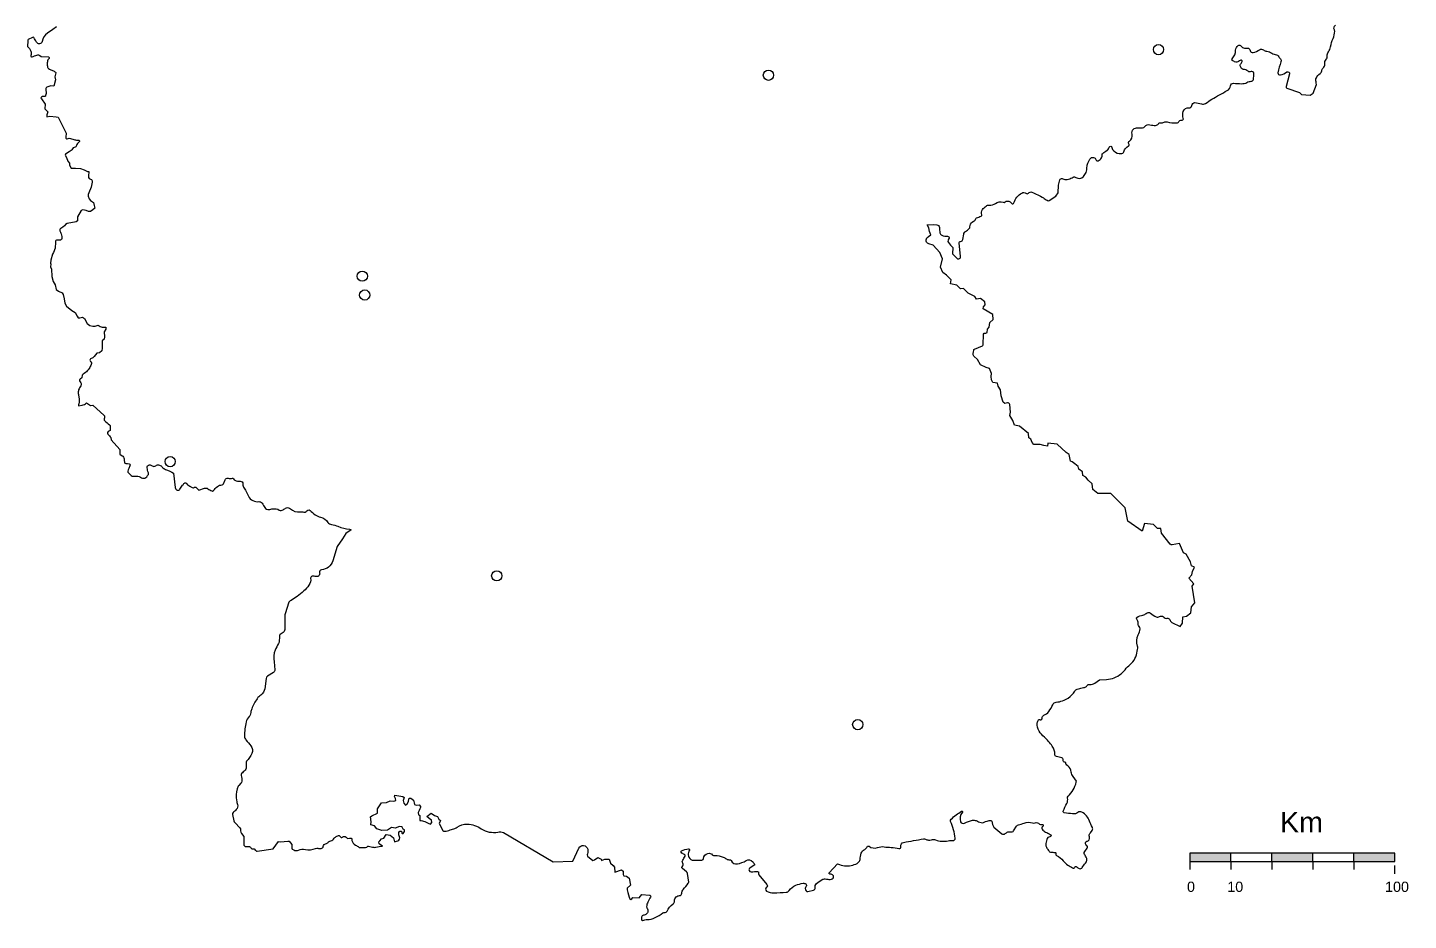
# Model space of a CAD drawing. Header units: millimetres. Extents: x 1122373 to 1129108, y 37022 to 45698.
# Drawn here: x 1122373 to 1129108, y 37022 to 41380 of the extents above; entities that cross this region are included whole.
import ezdxf

# ---------------------------------------------------------------- set-up
doc = ezdxf.new("R2010")
doc.units = ezdxf.units.MM
doc.layers.add('city', color=250, linetype='Continuous')
doc.layers.add('dwgmodels.com', color=250, linetype='Continuous')
doc.styles.get("Standard").update_dxf_attribs({"font": 'arial.ttf'})

msp = doc.modelspace()

# ---------------------------------------------------------------- hatches: boundary and pattern name
at = {"layer": 'dwgmodels.com', "true_color": 0x000000}
h = msp.add_hatch(color=18, dxfattribs=at)
h.dxf.hatch_style = 1
h.paths.add_polyline_path([(1128241.5, 37349.8), (1128041.5, 37349.8), (1128041.5, 37309.8), (1128241.5, 37309.8)])
h.paths.add_polyline_path([(1128641.5, 37349.8), (1128441.5, 37349.8), (1128441.5, 37309.8), (1128641.5, 37309.8)])
h.paths.add_polyline_path([(1129041.5, 37349.8), (1128841.5, 37349.8), (1128841.5, 37309.8), (1129041.5, 37309.8)])

# ---------------------------------------------------------------- linework, layer by layer
at = {"color": 5}
msp.add_lwpolyline([(1122513.3, 41384), (1122496.2, 41369.7), (1122469.5, 41352, 0.211059), (1122444.1, 41312.1, -0.750406), (1122416.6, 41308.5, 0.060449), (1122403.5, 41330.6, 0.36505), (1122397, 41332), (1122376.5, 41321.2, 0.381608), (1122374, 41314.6), (1122373.1, 41287.3), (1122382.3, 41278.2), (1122388.2, 41264.9, -0.206431), (1122388.4, 41243.6, 0.671279), (1122395, 41237, -0.023961), (1122418.9, 41245.7, -0.242431), (1122432.3, 41243.4), (1122440, 41239.4), (1122475.2, 41236.3, -0.647043), (1122477.6, 41229.2, 0.18445), (1122469.6, 41212.5, 0.042047), (1122469.6, 41191.1, 0.266897), (1122479.2, 41177.3, 0.007503), (1122494.9, 41170.2, -0.035243), (1122509.7, 41162.4, -0.4047), (1122510.4, 41159.4), (1122506.6, 41139.1), (1122509.2, 41124.7), (1122500.9, 41093.7), (1122486.1, 41095), (1122471.2, 41091, 0.34981), (1122462, 41078.6), (1122463.2, 41057.4), (1122461, 41048, -0.422394), (1122452.2, 41042.8, 0.224246), (1122440.6, 41040.8, 0.487342), (1122440.2, 41032.5), (1122459.4, 41005.2), (1122457.4, 40982.4), (1122471.2, 40968.6), (1122467.1, 40953.4), (1122467.1, 40944.6), (1122482.2, 40947.3), (1122512.3, 40944.7), (1122521.7, 40942.2), (1122560.8, 40864.8), (1122559.4, 40844.3, 0.613359), (1122570.5, 40837.6, -0.223212), (1122582.8, 40839.1, -0.001487), (1122603, 40832.4, 0.101206), (1122620.5, 40830.3, -0.771483), (1122623.6, 40821.3, 0.178889), (1122611.6, 40804.6, -0.287406), (1122600.8, 40794.7, 0.222934), (1122591.7, 40788.2, -0.141141), (1122576.5, 40773.2), (1122558.3, 40762.7), (1122556, 40756.3), (1122562, 40745.9), (1122569.4, 40727), (1122577.2, 40717.7), (1122577.9, 40708.8), (1122584.8, 40694.1), (1122607.5, 40693), (1122631.7, 40691.8), (1122649.7, 40685.2), (1122665.2, 40678), (1122672.1, 40677.4), (1122670.2, 40655), (1122670.5, 40647.3), (1122673.5, 40642.4), (1122679.2, 40639.1), (1122684.3, 40637.8), (1122687.4, 40632.4), (1122687.4, 40625.5), (1122682.7, 40601.3), (1122672.4, 40573), (1122668.5, 40565), (1122669.3, 40556.2), (1122673.9, 40544.1), (1122679.5, 40536.1), (1122694.4, 40525.6), (1122698.4, 40510.9), (1122700.9, 40499.1), (1122692, 40490.3), (1122680.1, 40481.9), (1122670.3, 40481.9), (1122658, 40486.4), (1122643.2, 40490.3), (1122634.4, 40487.1), (1122616.5, 40456.4), (1122616.9, 40451.1), (1122615.9, 40436.2), (1122609.2, 40431.5), (1122566.7, 40424.2), (1122558.5, 40418.5), (1122552.6, 40412.6), (1122544.9, 40405.1), (1122534.9, 40399.4, 0.354843), (1122530.5, 40387.8, 0.047379), (1122536.8, 40373.3, -0.12234), (1122540.1, 40360.7), (1122539.6, 40349.1, -0.395174), (1122533.2, 40342.9, -0.005454), (1122517.3, 40342.8, 0.455112), (1122508.5, 40332.8), (1122508.2, 40303.2), (1122498.6, 40282.7), (1122495, 40274.4), (1122486.8, 40245), (1122484.9, 40230.5), (1122486.5, 40224.7), (1122484.3, 40212.7), (1122489.8, 40200.9), (1122490.6, 40165.5), (1122497.4, 40140.3), (1122508, 40124.3), (1122512.1, 40100.8), (1122524.4, 40092.8), (1122541.8, 40084.7), (1122545.8, 40076.9), (1122551.5, 40055.5), (1122554, 40035.2), (1122563.1, 40019.5), (1122588.5, 39999.3), (1122605.7, 39989.4), (1122614.4, 39970.8), (1122620.4, 39962.9), (1122627.6, 39962.9), (1122641.6, 39966.6), (1122650.6, 39959), (1122664.1, 39935.3), (1122677.2, 39926.3), (1122691.1, 39922.6), (1122702.1, 39921.6), (1122717.5, 39927.2), (1122726.5, 39920.9), (1122736.9, 39918.1), (1122754.6, 39918.1), (1122754.6, 39907), (1122747.1, 39894), (1122748.9, 39869.8), (1122747.1, 39859.4), (1122737.2, 39851.1), (1122737.2, 39814.4), (1122734.4, 39801.6), (1122723.5, 39792.5), (1122711.5, 39790.4), (1122697.6, 39773.8), (1122691, 39768.3, -0.114942), (1122683.3, 39764.4, 0.512175), (1122678.5, 39752.6, 0.058661), (1122682.6, 39747.5, -0.274345), (1122684.7, 39739.9, -0.068626), (1122676.2, 39720.5, -0.126541), (1122638.7, 39684), (1122638.2, 39669.5), (1122628.9, 39664.1, 0.405663), (1122626.3, 39655, 0.032949), (1122632.5, 39645.2, -0.323675), (1122632.5, 39631.8, 0.077782), (1122621.9, 39610.9, 0.106914), (1122620, 39593, 0.034114), (1122623.2, 39575.6, -0.124069), (1122623.2, 39542.8, 0.019099), (1122621.1, 39533.1), (1122638.6, 39536.7, 0.13368), (1122659.9, 39547.5), (1122679.8, 39535.5), (1122690.9, 39536.5), (1122711, 39519.6), (1122745.2, 39488.4, -0.34772), (1122747.5, 39474.4, 0.339719), (1122749.5, 39460.6, 0.032732), (1122772.8, 39440.9, -0.303097), (1122775.6, 39433), (1122776.4, 39412.6), (1122769, 39410.1, 0.520889), (1122764.8, 39395.9, 0.010788), (1122779.2, 39378.6), (1122780.5, 39367.8), (1122822.3, 39320.4), (1122822.3, 39297), (1122834, 39290.2, -0.249041), (1122844, 39274.3, 0.001776), (1122845.2, 39258.3, 0.397237), (1122851.9, 39252.2, -0.044943), (1122867.9, 39251.1, -0.39239), (1122872.6, 39245.1, -0.132866), (1122866.2, 39227.8, 0.132529), (1122861.6, 39215.1, 0.221139), (1122865, 39205.7, 0.007898), (1122878.1, 39193.1, 0.219821), (1122887.8, 39189.8, -0.055382), (1122910.9, 39189.8, -0.119776), (1122923, 39185.4, 0.1977), (1122944.1, 39181.2, 0.18142), (1122953.9, 39187.2, 0.01839), (1122962.3, 39198.9, 0.301749), (1122962.3, 39206.9, -0.139524), (1122958.4, 39219.1, 0.058184), (1122956.7, 39230.8, -0.467694), (1122966.9, 39245.3, -0.194077), (1122980.8, 39241, 0.352001), (1122998, 39240.9, -0.249209), (1123016.1, 39244.3, -0.154189), (1123030.1, 39234.5, 0.147411), (1123045.6, 39223.3, -0.052511), (1123085.5, 39204.7), (1123093.6, 39134.2, 0.293736), (1123103.3, 39122.3, 0.346532), (1123115.8, 39126.8, -0.030082), (1123129, 39145.7, -0.013561), (1123138.3, 39156.8, -0.445077), (1123144.5, 39156.9, 0.086149), (1123164.3, 39141.6, -0.021099), (1123175.7, 39134.9, 0.341055), (1123187.2, 39135.9, -0.47363), (1123195.3, 39134.8), (1123208.1, 39121.1), (1123235.8, 39131.2, -0.248357), (1123252.8, 39128.9, 0.049922), (1123271.3, 39118.2, 0.329399), (1123279.5, 39120, -0.029654), (1123298.6, 39139.2, -0.193015), (1123321.4, 39147.5, 0.348661), (1123328.3, 39152.7), (1123336, 39171.9, -0.36458), (1123351.6, 39180.2, 0.106429), (1123372.6, 39180.3, -0.389455), (1123377.9, 39177.2, 0.209072), (1123384.2, 39170, 0.137694), (1123410, 39165.5, -0.475457), (1123423.6, 39151.9, 0.184059), (1123429.2, 39131.1, -0.056335), (1123450.8, 39092.7, 0.189341), (1123472.3, 39070.8, 0.124141), (1123500.7, 39065.8, -0.260044), (1123516.9, 39058.3, -0.034093), (1123530.4, 39036.6, 0.334242), (1123550.4, 39027.3, -0.012306), (1123570.1, 39030.9, -0.181918), (1123599.9, 39024.9, 0.323282), (1123619.7, 39026.2, -0.083642), (1123635.7, 39035.4, -0.288325), (1123654.8, 39031.4, 0.232896), (1123701.9, 39016.4, -0.131373), (1123720.4, 39014.3, 0.328712), (1123731.2, 39017.2, -0.099748), (1123740.6, 39025, -0.339158), (1123751.1, 39023.4, 0.049065), (1123776, 39002, 0.088333), (1123801.6, 38990, -0.178747), (1123838.3, 38964.2, 0.213847), (1123854.7, 38954.2, -0.068536), (1123886.8, 38945.6, 0.082593), (1123943.8, 38932, -0.226149), (1123951.7, 38927.5), (1123924.9, 38910.9), (1123909.2, 38883.8), (1123883.8, 38847.5), (1123862, 38777.6, -0.300679), (1123806.9, 38732.7, 0.458863), (1123797.5, 38719.2, -0.533252), (1123780.7, 38700.5, 0.040308), (1123761.5, 38701.6, 0.453045), (1123753.6, 38692.2, -0.193729), (1123745.6, 38657.9, -0.064445), (1123719.9, 38629.8, -0.00452), (1123687.4, 38602.9, -0.050047), (1123657.9, 38583.5, 0.158286), (1123645.6, 38571), (1123630.5, 38523.8, 0.107665), (1123628.3, 38501.5), (1123627.4, 38442.6, -0.287619), (1123615.2, 38423.7, 0.070023), (1123605.6, 38417.5, 0.202556), (1123601.2, 38408.6), (1123600.5, 38379.6), (1123596.8, 38373.3, 0.031547), (1123580.6, 38340.7, 0.154658), (1123575.6, 38284.7), (1123578.8, 38245.7, -0.262085), (1123572.5, 38232), (1123543.3, 38213.6, 0.238601), (1123536.8, 38202.8), (1123529.5, 38152.7, -0.205527), (1123510.7, 38121.9, 0.084971), (1123492.9, 38104.2, 0.060191), (1123466.3, 38054.9, 0.055886), (1123461.4, 38036.8, -0.049171), (1123458.1, 38023.7, -0.10849), (1123453.7, 38016.9, 0.13585), (1123438.9, 37990.4, 0.062936), (1123431, 37921.9, 0.177618), (1123438.3, 37902.8, -0.008898), (1123462.4, 37873.9, -0.281015), (1123467.3, 37836.7, -0.091307), (1123441.4, 37798.9, 0.281554), (1123439.1, 37789.3), (1123438.6, 37765.4, -0.208425), (1123433.6, 37754.6, 0.027868), (1123417.1, 37738.3, 0.256038), (1123415, 37729.1, -0.077007), (1123418.2, 37701.2, -0.214981), (1123413.3, 37691.4), (1123403.9, 37680.9, 0.120942), (1123394.9, 37664.1, 0.103926), (1123392.4, 37608, 0.032177), (1123397, 37588.3, -0.271246), (1123390.7, 37562.5, -0.028517), (1123375.8, 37548.7, 0.281125), (1123372.4, 37539), (1123378.7, 37507.5, 0.189659), (1123384.8, 37498.1), (1123409, 37473.2, -0.228842), (1123412, 37464.2, 0.106406), (1123413, 37452.8, 0.113575), (1123416.8, 37446.2), (1123427.2, 37431.1), (1123427.6, 37392.8, 0.409136), (1123438, 37382.5, 0.00058), (1123455, 37382.4, -0.251831), (1123459.8, 37379.8, 0.021768), (1123464.8, 37372.9, 0.264362), (1123468.6, 37371.3, -0.065245), (1123475.6, 37371.3, -0.197396), (1123479.8, 37368.9, 0.062314), (1123486.5, 37362.3, 0.167794), (1123493.2, 37360), (1123571.6, 37371.7), (1123596.7, 37407.7), (1123606.7, 37405.6), (1123641.8, 37409.1), (1123649.3, 37408), (1123662.6, 37392.2), (1123662.6, 37375.2), (1123663.4, 37370.2), (1123671, 37366, 0.242956), (1123694.8, 37365.4, -0.178305), (1123728, 37368.6, 0.175243), (1123777.5, 37373.2, -0.184364), (1123788.8, 37374, 0.109918), (1123805, 37372.8, 0.33039), (1123815.1, 37382.9, -0.139014), (1123819.2, 37392.1, -0.189684), (1123826.7, 37396.1, 0.186921), (1123839.2, 37402.8, -0.048332), (1123843.5, 37406.9, -0.15303), (1123852.4, 37410.3, 0.221539), (1123861.5, 37415.2, -0.07338), (1123875.2, 37428.8, -0.09127), (1123889.3, 37435.8, -0.278507), (1123894.6, 37434.3, 0.048896), (1123903.2, 37426.8, 0.3963), (1123908.3, 37427.5, -0.324437), (1123922, 37431.2, -0.160249), (1123929.7, 37425, 0.274683), (1123935.6, 37422, -0.018296), (1123952, 37422.7, -0.483001), (1123954.5, 37419.5, 0.129501), (1123954.7, 37412.4, 0.197871), (1123972.8, 37389.9, -0.039903), (1123989, 37379.3, 0.152929), (1123992.7, 37377.9, 0.02709), (1124021.4, 37377.9, 0.216441), (1124032.1, 37383.5, -0.303557), (1124035.8, 37384.7, 0.023708), (1124062.4, 37378.6, 0.097697), (1124071.9, 37378.8, -0.015464), (1124104.7, 37384.8), (1124088.7, 37396.1), (1124086.2, 37405.3), (1124090.8, 37410.8), (1124099.9, 37419.9), (1124110.8, 37422.8), (1124121.7, 37441.8), (1124141.1, 37438.4), (1124157.3, 37424.8), (1124162.2, 37406.2), (1124173, 37408.1, 0.335061), (1124187.9, 37424.2, -0.022505), (1124183.4, 37445.6, -0.239131), (1124186.8, 37456.6, -0.19558), (1124190.2, 37458.1, -0.035977), (1124197.1, 37457.7), (1124198.5, 37448.1, 0.663831), (1124204.2, 37446.6, 0.009773), (1124210.8, 37455.6, 0.436815), (1124208.7, 37465.3, -0.179881), (1124199.5, 37476.7, -0.132946), (1124199.4, 37478.9), (1124184.7, 37480.9), (1124167.2, 37472.8), (1124148.1, 37476.1), (1124128.4, 37462.3), (1124101.5, 37460), (1124076.9, 37469.2), (1124065.3, 37483), (1124047, 37487.9), (1124049.6, 37503.8), (1124044.9, 37526.9), (1124052.4, 37532.1), (1124080.1, 37545.1), (1124080.1, 37566.1), (1124099.4, 37595), (1124123.6, 37597.1), (1124141.8, 37605.6), (1124160.2, 37603.2), (1124169.8, 37607.7), (1124168.2, 37616.9), (1124162.1, 37625.9), (1124164, 37633.2), (1124174.5, 37632.3), (1124202.7, 37627.3), (1124209.2, 37621.8), (1124205.3, 37607.2), (1124208.8, 37594.2), (1124217.1, 37584.4), (1124224.8, 37590.9), (1124231.1, 37601.8), (1124232.1, 37613.2), (1124234.5, 37618.3), (1124241.9, 37618.3), (1124255.9, 37608.4), (1124258.1, 37596.3), (1124260.5, 37587.1), (1124268.6, 37584.2), (1124283.6, 37585.5), (1124289.7, 37578.2), (1124290, 37572.3), (1124286.7, 37566.6), (1124283.6, 37558.2), (1124277.6, 37548.8), (1124279.6, 37537.4), (1124286, 37533.5), (1124286.2, 37510.1), (1124286.5, 37510.1, -0.123185), (1124310, 37504.3, 0.029923), (1124337.6, 37491.6), (1124344.7, 37499), (1124342.7, 37510.4), (1124331, 37518.5), (1124321.1, 37528.5), (1124341.9, 37546), (1124357, 37533.3), (1124373.2, 37528.9), (1124379.1, 37516.3), (1124386.8, 37509.9), (1124380.1, 37495.6), (1124397.8, 37460.7, 0.238673), (1124420.9, 37458.7, -0.03621), (1124446.4, 37466.9, 0.103267), (1124468.1, 37477.1, -0.180844), (1124518.3, 37492.1, -0.129464), (1124585.9, 37469.4, 0.194441), (1124666.8, 37453.1, -0.131728), (1124694.1, 37451), (1124936.5, 37308.3), (1125032.6, 37311.4), (1125061.9, 37374.3, -0.725048), (1125105, 37369.1, -0.136388), (1125103.4, 37347.6, 0.174905), (1125103.4, 37334.8), (1125130, 37314.7), (1125138.4, 37317.4), (1125154.3, 37328.7), (1125170.2, 37321.3), (1125173, 37313.6), (1125187.9, 37320.6), (1125209.4, 37320.6), (1125216.7, 37300.5), (1125229.7, 37289.6), (1125235.6, 37281.1), (1125237.7, 37257.1), (1125269.5, 37268.7), (1125278.1, 37261.5), (1125278.1, 37246.7), (1125281.5, 37239.4), (1125294.7, 37237.1), (1125307.1, 37228.4), (1125314.4, 37194.4), (1125297.1, 37179.9), (1125297.9, 37171.3), (1125301.2, 37158.9), (1125307.5, 37135.3), (1125310.2, 37126.4), (1125315.1, 37124.7), (1125321.1, 37127.5), (1125325.9, 37134.4), (1125356.2, 37131.4), (1125368.5, 37149), (1125406.8, 37145.6, -0.532642), (1125412.1, 37136, -0.011821), (1125398.9, 37111.7, 0.118418), (1125392.1, 37088.5, 0.189678), (1125394.7, 37080.8, -0.435472), (1125391.3, 37053.3, -0.11394), (1125377.3, 37047.4, 0.31558), (1125368.1, 37038.1, 0.087231), (1125368.1, 37025.4, 0.464165), (1125373.8, 37022.1, -0.083214), (1125395.6, 37026, 0.11478), (1125434, 37035.3, 0.039068), (1125471.8, 37058.2, -0.196664), (1125482.6, 37060.8, 0.342626), (1125492.5, 37066.3, -0.139197), (1125522.1, 37102.9, 0.271299), (1125528.5, 37116.9, -0.249456), (1125536.6, 37136.8, -0.159293), (1125552.4, 37143.1, 0.381681), (1125564.2, 37155.1, -0.165932), (1125571.5, 37173.3, 0.010297), (1125595.8, 37203, 0.180901), (1125597.7, 37209.1), (1125591.2, 37250.6, 0.157275), (1125586.8, 37259.4), (1125567, 37274.5, -0.466683), (1125566.5, 37283.8, 0.369793), (1125568.6, 37301.1, -0.303897), (1125568.6, 37316.5, 0.017752), (1125580.4, 37335.6, 0.477959), (1125577.4, 37343.4, -0.153413), (1125561.6, 37354.4, -0.481433), (1125563.3, 37361.2, -0.072437), (1125596.6, 37371.1, -0.602739), (1125601, 37365.1, 0.053835), (1125596.5, 37352.9, 0.16588), (1125598.5, 37329.9, 0.310459), (1125621.7, 37315.5, -0.016365), (1125661.9, 37316.2, 0.408708), (1125670.3, 37324.1, -0.344301), (1125691.2, 37349.1, -0.254906), (1125712.8, 37342.6, 0.223518), (1125725.7, 37337.9, -0.133421), (1125766.2, 37330.8, -0.040679), (1125781.6, 37322, 0.189186), (1125798.3, 37318.1, -0.347598), (1125805.5, 37313.9, 0.358289), (1125835.1, 37297.6, 0.090581), (1125877.7, 37313.8, -0.371021), (1125909.9, 37308.4, -0.030709), (1125918.3, 37296.9, -0.418244), (1125917, 37291.1), (1125895.8, 37276.7, 0.787046), (1125902.5, 37258.9, -0.038682), (1125933.8, 37260.3, -0.476664), (1125938.7, 37253.9, 0.191026), (1125940, 37244.4), (1125979.5, 37196.5, -0.459088), (1125977.3, 37183.4, 0.567394), (1125977.3, 37165.4, 0.146329), (1126013, 37156.3, 0.004606), (1126073.3, 37159.5, 0.235506), (1126087.5, 37167.6, -0.157696), (1126120, 37193.6, -0.052119), (1126155.6, 37202.9, -0.194074), (1126169.2, 37199.7, -0.465229), (1126170.2, 37188.3, 0.417076), (1126170.3, 37165.7, 0.268398), (1126179.1, 37163.5), (1126206.5, 37170.2, 0.401827), (1126214.2, 37182.3, -0.280479), (1126221.2, 37201.5, -0.029592), (1126248.4, 37220.8, -0.172), (1126263.2, 37224, 0.01879), (1126288.1, 37221.8, 0.363614), (1126303.7, 37233.7, 0.324953), (1126299.1, 37244.6, 0.139762), (1126286.8, 37247.9, -0.53073), (1126282.5, 37254.1), (1126323.1, 37298.1), (1126332.9, 37294.5, 0.155565), (1126398.3, 37291.9, 0.084819), (1126425, 37304.4, 0.223876), (1126433.5, 37319.1, -0.053497), (1126439.4, 37349.7, -0.217003), (1126456.2, 37368.7, 0.199617), (1126468.1, 37381.3, -0.504562), (1126477.2, 37383.8, 0.262505), (1126518.5, 37377.7, -0.128107), (1126551.3, 37381.3, 0.028728), (1126585.4, 37378.3, -0.061147), (1126623.1, 37372.5, 0.585588), (1126633.1, 37382.5, -0.442479), (1126645.5, 37402.4, 0.001486), (1126743.2, 37420.3, -0.174038), (1126753.2, 37418.7, 0.096014), (1126766.9, 37414.3, 0.104937), (1126782.2, 37415.6, -0.16813), (1126801.5, 37414.9, 0.153769), (1126863.3, 37410.9, -0.092479), (1126887.1, 37412.2, 0.491642), (1126897.6, 37422.7, 0.067881), (1126875.3, 37505.2, -0.316744), (1126877.7, 37516.2, -0.051346), (1126929, 37554.5, -0.868821), (1126932.9, 37549.6, 0.291049), (1126924.2, 37503.6, 0.452507), (1126943.1, 37496.9, -0.080419), (1126981.4, 37510.8, -0.152733), (1126999.4, 37508.8, 0.032205), (1127024.9, 37499.3, 0.193913), (1127036.4, 37500.4, -0.109903), (1127071.6, 37509.7, -0.396294), (1127076.3, 37505.7, 0.122043), (1127086.5, 37477), (1127125.6, 37444.8, 0.308187), (1127138.5, 37443.6, 0.051707), (1127150.3, 37451.9, -0.193615), (1127159.3, 37455, 0.024142), (1127175.8, 37454.9, 0.268615), (1127182.3, 37459.1), (1127196.8, 37482.6, -0.212472), (1127205.9, 37488.8, 0.04604), (1127233.9, 37496.7, -0.16678), (1127274.3, 37498.1, 0.178271), (1127286.9, 37498.8, -0.207509), (1127298.6, 37498.8, -0.089913), (1127308.3, 37492.3, 0.305705), (1127319.6, 37490.3, -0.930636), (1127324.8, 37480.5, 0.429728), (1127322.1, 37466.9, 0.127979), (1127338.4, 37453.1, -0.001427), (1127361.6, 37441.9, -0.754801), (1127359.5, 37430.2, 0.312189), (1127344.2, 37417.1, 0.048217), (1127339.8, 37390.4, 0.172587), (1127344.2, 37375.2, -0.004101), (1127355.3, 37359.2, 0.226001), (1127362.1, 37355.3, -0.004101), (1127384.8, 37353.3, -0.485713), (1127388.9, 37346.9, 0.386709), (1127392.3, 37338.8, -0.123911), (1127424.6, 37313, 0.090335), (1127447.4, 37292.2, 0.004474), (1127469.8, 37278.4, 0.471586), (1127482.3, 37282.8, -0.575374), (1127489.2, 37284.1, 0.129685), (1127502.3, 37274.8, 0.366162), (1127517.4, 37280.3, -0.074882), (1127533.3, 37300.5, 0.382944), (1127536, 37330.8, -0.101077), (1127527.3, 37349.2, -0.232184), (1127529.2, 37358.2), (1127541.7, 37375, 0.402979), (1127540.2, 37386.6), (1127535.1, 37391.6, -0.606278), (1127540.2, 37408.3, 0.457943), (1127552.2, 37429, -0.309149), (1127557.9, 37449.8), (1127565.9, 37461.4, 0.291466), (1127566.5, 37475.8, -0.051605), (1127552.4, 37506.8, 0.193598), (1127515.5, 37550.1, 0.287676), (1127496.2, 37548.6, -0.190324), (1127470.5, 37541.7, -0.000906), (1127429.7, 37546.5, -0.49603), (1127424.7, 37555, -0.020409), (1127442.2, 37593, 0.17854), (1127445.2, 37618.7, -0.266402), (1127447.8, 37627.6, 0.137184), (1127488.2, 37696.1), (1127488.5, 37701.6), (1127472.9, 37723.9, -0.112568), (1127463.8, 37746.2, 0.185861), (1127446.3, 37776.1, -0.083929), (1127438.6, 37784.7, -0.153196), (1127437.4, 37789.2, 0.425517), (1127433.3, 37793.5, -0.462046), (1127423.7, 37804.9, 0.378251), (1127417.4, 37815.2, 0.015024), (1127391.1, 37822.2, -0.350395), (1127383.7, 37831.7, 0.156895), (1127370.9, 37872.7, 0.053605), (1127332.6, 37916.3, -0.05434), (1127306.8, 37945.8, -0.197901), (1127297.8, 37986, -0.101636), (1127303.9, 38001.5, -0.407031), (1127309.6, 38002.8, 0.187563), (1127316, 38001.6, 0.377734), (1127322.1, 38009.4, -0.316704), (1127330.6, 38023.4, 0.121957), (1127353.8, 38041.1, 0.076522), (1127373.4, 38074.9, -0.290121), (1127390.2, 38087.3, 0.129255), (1127449.3, 38107.3, 0.114827), (1127480.9, 38140.6, -0.188028), (1127493.1, 38150.2, -0.009699), (1127505.2, 38153.7, -0.015762), (1127529, 38159.2, 0.213822), (1127539.9, 38166.9, -0.299745), (1127554.2, 38173.9, 0.178431), (1127578, 38179.4), (1127601.6, 38196), (1127635, 38197.9, 0.159364), (1127707.2, 38226.1, 0.052976), (1127726.3, 38245.5, -0.049829), (1127751, 38270.9, 0.197647), (1127785, 38336.3, -0.046453), (1127787.7, 38351, 0.154726), (1127787.4, 38361.2, -0.198672), (1127790.3, 38415.8, 0.077955), (1127799, 38444.9, 0.236883), (1127794.7, 38457.2, -0.253868), (1127789.8, 38473.3, 0.18394), (1127788.2, 38482.4, -0.037546), (1127782.2, 38494.9, -0.352348), (1127783.9, 38500.5, -0.106045), (1127813.6, 38512.5, 0.154879), (1127828.7, 38520.3, -0.389504), (1127849.6, 38521.3, 0.076273), (1127878.6, 38503.7, 0.246473), (1127894.5, 38505.1, -0.343708), (1127913.4, 38503.4, 0.077295), (1127922.3, 38497.3, 0.180038), (1127930.9, 38496.6, -0.378185), (1127943.9, 38490.2, 0.109087), (1127954.4, 38475.2), (1127994.5, 38457.2), (1128005.5, 38472.8), (1128008.1, 38502.9), (1128025.5, 38507.5), (1128047.5, 38522.5), (1128050.1, 38552.1), (1128066.9, 38572.2), (1128054.2, 38652.8), (1128061, 38664.3), (1128037.7, 38692), (1128052.6, 38708), (1128055.5, 38724.7), (1128065.3, 38745.6), (1128050.2, 38752.6), (1128045.4, 38772.3), (1128024.3, 38808.8), (1128010.6, 38816.7), (1127991.8, 38861.3), (1127955.4, 38854.9, -0.239525), (1127946.7, 38857.6), (1127903.4, 38911.8), (1127901.3, 38935.5), (1127884.2, 38935.5), (1127864.7, 38955), (1127820.2, 38958.9), (1127810.3, 38922), (1127740.3, 38971), (1127727.2, 39034.9), (1127657, 39105), (1127592.8, 39105), (1127569.5, 39124.5), (1127565.4, 39153.4), (1127545.4, 39170.2), (1127534.4, 39186), (1127520.6, 39193.9), (1127518.3, 39211.8), (1127500.3, 39224.1), (1127497.3, 39236.8), (1127480.8, 39250.7), (1127467.4, 39260), (1127459.4, 39263.7), (1127453.7, 39296.2), (1127438.7, 39306.3), (1127394.4, 39347), (1127349.6, 39350.9), (1127347.1, 39337), (1127329.5, 39340.2), (1127311.5, 39345), (1127280.9, 39345), (1127273.2, 39354.3), (1127267.2, 39370.9), (1127257, 39376.7), (1127255.6, 39397.9), (1127210.8, 39434.7), (1127186.4, 39439), (1127177.9, 39462.2), (1127164.2, 39486), (1127167.3, 39501.8), (1127164, 39539.7, 0.470823), (1127152.2, 39547.8), (1127139.1, 39545.7), (1127131.6, 39550.9), (1127121.5, 39582.5), (1127119, 39611.7), (1127106.6, 39629.4), (1127103.9, 39644.9), (1127080.7, 39646.9), (1127074.6, 39661.2), (1127073.7, 39677.4), (1127074.9, 39692.1), (1127065.5, 39716.3), (1127049.2, 39720.8), (1127021.8, 39733.3), (1127006.8, 39759.3), (1126989, 39776.7, -0.253291), (1126985, 39789.5, 0.005933), (1126987.7, 39804.2, -0.215163), (1126991.9, 39810.5), (1127030.5, 39826, 0.303295), (1127034.1, 39831.3), (1127036.1, 39883), (1127038.7, 39887.4), (1127046.6, 39888.3), (1127053.2, 39891.4), (1127054.6, 39907.3), (1127063.3, 39917.8), (1127067.1, 39939.8), (1127082.6, 39955.7), (1127081.5, 39979.7), (1127034.4, 40006.9), (1127034.9, 40016.3), (1127043.9, 40026.9), (1127042.6, 40041.9), (1127021.2, 40056.8), (1127002, 40053.4), (1126992.8, 40066.5), (1126960.6, 40083.4), (1126938.6, 40106.2), (1126923, 40104.8), (1126905.6, 40122.3), (1126875.2, 40129.6), (1126878.4, 40148), (1126855.5, 40171), (1126837.7, 40184.3), (1126825.8, 40209.8), (1126836.2, 40250.7), (1126821.9, 40281.3), (1126790.8, 40318), (1126768.8, 40323.9, -0.389134), (1126755.7, 40344.4, -0.25432), (1126768.1, 40359.8), (1126779.4, 40368.8), (1126772.2, 40384.4), (1126769.5, 40403), (1126761.1, 40417.5), (1126790.2, 40419.2), (1126807.3, 40417.3, -0.357388), (1126820.2, 40404.1, 0.017346), (1126823.3, 40378.3, 0.261112), (1126832.6, 40366.4, 0.10997), (1126860.5, 40361.5, -0.535154), (1126867.6, 40351.8, -0.026233), (1126863.2, 40341.4, 0.294858), (1126864.4, 40330.5, 0.020335), (1126885.6, 40307), (1126884.6, 40275.1), (1126906, 40253.6, 0.80586), (1126922.8, 40264.4), (1126916.2, 40327.5, -0.430515), (1126923.7, 40336.2, 0.3453), (1126934.9, 40346), (1126939.2, 40371, -0.212175), (1126948.4, 40384.9, 0.049094), (1126965.5, 40398.3, 0.201264), (1126969.6, 40407.8, -0.230654), (1126981.1, 40430.6, -0.052567), (1126992.1, 40437.3, 0.294248), (1126996, 40443.6, -0.335378), (1127002, 40451.7, 0.019464), (1127023.7, 40459.1, 0.409171), (1127027.1, 40466.6, -0.255128), (1127030.8, 40491.3, -0.069228), (1127048.3, 40508.9, -0.189042), (1127064, 40513.3, 0.182996), (1127094.5, 40521.4, -0.238418), (1127130.9, 40527.2, 0.239114), (1127140.7, 40528.7, -0.317381), (1127165.5, 40529, -0.07257), (1127173.2, 40521.9, 0.590754), (1127183.2, 40523.6, -0.177333), (1127222.6, 40572.3, -0.315721), (1127242.8, 40570.9, 0.414249), (1127255, 40572.1, -0.323383), (1127271.5, 40576.5, -0.0527), (1127327.7, 40548.1, 0.006781), (1127345.9, 40536.6, 0.234119), (1127356.4, 40535.7), (1127388, 40556.6), (1127399.4, 40572.9), (1127400.8, 40610.6), (1127408.1, 40636.8, -0.439756), (1127419, 40642.4, 0.047277), (1127436, 40637.9, 0.139727), (1127450.7, 40639.5, 0.024173), (1127472.9, 40649.8, -0.291564), (1127485.8, 40648.8, 0.389126), (1127522.8, 40652.2, 0.185081), (1127540.4, 40697.3, -0.095688), (1127544.6, 40718.7, -0.067462), (1127558.6, 40743, -0.212424), (1127564.4, 40746.2, -0.171565), (1127579.9, 40742, -0.207374), (1127584, 40735.5, 0.52102), (1127595.5, 40729.9, 0.125417), (1127610.8, 40744.1, 0.164602), (1127614.7, 40759.8, -0.251935), (1127617.3, 40765.8, -0.02165), (1127638.2, 40780.8, 0.187926), (1127649, 40795.9, -0.850783), (1127662.4, 40794.8, 0.194234), (1127670.9, 40777.5, 0.197257), (1127707.1, 40764.7, 0.301603), (1127719.7, 40773.9, -0.175925), (1127743.1, 40801.8, 0.45575), (1127745.1, 40812.4, -0.445742), (1127747.5, 40825.7, 0.337739), (1127760.3, 40859.6, -0.284008), (1127766.8, 40883.6, -0.219796), (1127787.4, 40890.5, 0.0577), (1127811.5, 40890.6, 0.205248), (1127822.8, 40897.1, -0.309919), (1127847.7, 40905.5, 0.079717), (1127874.9, 40902.4, 0.244218), (1127888.6, 40910.3, -0.330519), (1127901.3, 40915.2, 0.214234), (1127916.1, 40917.4, -0.212206), (1127931.4, 40919.7, 0.074529), (1127978, 40914.2, 0.294266), (1127988.8, 40921.7, -0.3876), (1128001.2, 40927.5, 0.605295), (1128010.3, 40936.5, -0.152483), (1128010.2, 40970.7, -0.365224), (1128037.2, 40987.9, 0.434221), (1128051.2, 40999.4, -0.406224), (1128066.8, 41013.4, -0.080921), (1128099.1, 41006.9, 0.25085), (1128119, 41009.6, -0.020768), (1128149.4, 41029.6, -0.01211), (1128224.6, 41072.3, 0.241912), (1128241, 41096, -0.389667), (1128254.9, 41107.7, -0.000796), (1128293.7, 41105.9, 0.138498), (1128320.8, 41112.1, -0.119691), (1128341.2, 41117.6, 0.347206), (1128351.9, 41126.5, 0.06901), (1128354, 41157.2, 0.533291), (1128340.9, 41164.8, -0.299819), (1128325.8, 41166.7, 0.182447), (1128303.4, 41174.9, -0.265456), (1128294.5, 41179.8, -0.042), (1128288, 41192.8, -0.318958), (1128290, 41201.3, 0.183262), (1128297.1, 41214.3, 0.669036), (1128287.5, 41219.8, -0.073189), (1128271.4, 41210.8, -0.275672), (1128260.5, 41212.7, 0.096116), (1128251.8, 41217.7, -0.533045), (1128249.1, 41227.8, 0.171499), (1128265.6, 41269.3, -0.233308), (1128277.7, 41291.7, -0.423128), (1128292, 41289, 0.238311), (1128308.8, 41279.5, 0.018519), (1128322.3, 41279.3, -0.378027), (1128336.7, 41267.3, 0.450007), (1128351.3, 41257.8, 0.0767), (1128381.8, 41271.5, -0.316261), (1128401.5, 41270.8, 0.125378), (1128417.4, 41264.1, -0.100035), (1128441.5, 41255.3, 0.111719), (1128465.3, 41247.3, -0.247922), (1128473.5, 41241.7, 0.057864), (1128483.8, 41227, -0.275139), (1128486.5, 41213, 0.040759), (1128472, 41159.7, 0.555041), (1128484.2, 41148.5, 0.082626), (1128515.7, 41163.2, -0.727798), (1128527.4, 41154.2), (1128511.3, 41092.1, 0.380049), (1128515.2, 41084.5), (1128577.3, 41063.2), (1128586, 41052.9), (1128629, 41049.1), (1128643.9, 41059.9), (1128659.7, 41101.3), (1128658.5, 41108.7, -0.006792), (1128656.8, 41120.4, -0.200387), (1128661.9, 41139.4, -0.050799), (1128682.6, 41161.2, 0.217955), (1128685.9, 41168.5, -0.220667), (1128693.1, 41183.7, 0.249762), (1128700.1, 41201.4, -0.201379), (1128707, 41224.3, 0.183042), (1128712.4, 41240.4, -0.158998), (1128718.4, 41261.7, 0.102959), (1128728.5, 41286.3, -0.05557), (1128740.7, 41326.8, 0.08927), (1128748.8, 41361.5, 0.145196), (1128747, 41368.6, -0.416847), (1128753, 41391.1, 0.282621)], format="xyb", dxfattribs=at)
at = {"layer": 'city', "color": 18, "true_color": 0x000000}
for centre in [(1127889.3, 41272.1), (1125986.7, 41147.1), (1124005.7, 40166.3), (1124017.3, 40074.5), (1123068.6, 39261.1), (1124661.5, 38703.9), (1126422.2, 37977.5)]:
    msp.add_circle(centre, 25, dxfattribs=at)
at = {"layer": 'dwgmodels.com', "color": 5}
for points in [[(1128041.5, 37309.8), (1129041.5, 37309.8), (1129041.5, 37349.8), (1128041.5, 37349.8), (1128041.5, 37309.8)], [(1128241.5, 37309.8), (1128241.5, 37349.8)], [(1128441.5, 37309.8), (1128441.5, 37349.8)], [(1128641.5, 37309.8), (1128641.5, 37349.8)], [(1128841.5, 37309.8), (1128841.5, 37349.8)], [(1128041.5, 37309.8), (1128041.5, 37269.8)], [(1128241.5, 37309.8), (1128241.5, 37269.8)], [(1128441.5, 37309.8), (1128441.5, 37269.8)], [(1128641.5, 37309.8), (1128641.5, 37269.8)], [(1128841.5, 37309.8), (1128841.5, 37269.8)], [(1129039.8, 37289.8), (1129039.8, 37249.8)]]:
    msp.add_lwpolyline(points, dxfattribs=at)

# ---------------------------------------------------------------- texts
at = {"layer": 'dwgmodels.com', "color": 5, "attachment_point": 1}
for s, insert, char_height in [('Km', (1128482, 37551.3), 100), ('0', (1128028.3, 37211), 50), ('10', (1128224.7, 37211), 50), ('100', (1128994.3, 37211), 50)]:
    msp.add_mtext_dynamic_manual_height_columns(s, width=189.764, gutter_width=12.5, heights=[0], dxfattribs=dict(at, insert=insert, char_height=char_height))

doc.saveas('drawing.dxf')
